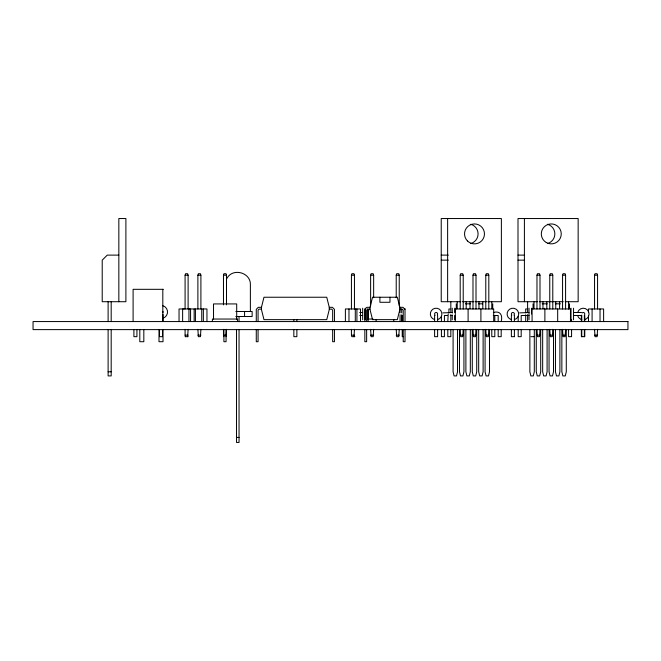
<?xml version="1.0" encoding="UTF-8"?>
<svg xmlns="http://www.w3.org/2000/svg" width="661" height="661" viewBox="0 0 661 661"><rect width="100%" height="100%" fill="white"/><g stroke="black" fill="none" stroke-linecap="round" stroke-linejoin="round"><path stroke-width="0.99" d="M261.45 307.324L263.97 297.243L326.749 297.243L329.269 307.324L329.269 309.571L326.749 319.643L263.97 319.643L261.45 309.571L261.45 307.324L258.286 307.324L256.278 309.34L256.278 321.56M370.02 307.324L372.54 297.243L397.327 297.243L399.847 307.324L399.847 309.571L397.327 319.643L372.54 319.643L370.02 309.571L370.02 307.324L366.855 307.324L364.839 309.34L364.839 321.56M185.088 308.968L185.088 275.207L185.543 273.704L187.658 273.704L188.112 275.207L188.112 308.968M197.887 308.968L197.887 275.207L198.333 273.704L200.448 273.704L200.903 275.207L200.903 308.968M187.658 336.672L188.112 329.327M200.903 329.327L200.448 336.672L198.333 336.672L197.887 329.327M223.476 304.87L223.476 275.207L223.93 273.704L226.045 273.704L226.5 275.207L226.5 304.87M226.045 336.672L226.5 329.327M351.429 308.968L351.429 275.207L351.883 273.704L353.999 273.704L354.453 275.207L354.453 308.968M370.623 305.894L370.623 275.207L371.077 273.704L373.192 273.704L373.647 275.207L373.647 297.714M353.999 336.672L354.453 329.327M373.647 329.327L373.192 336.672L371.077 336.672L370.623 329.327M396.22 297.714L396.22 275.207L396.666 273.704L398.79 273.704L399.236 275.207L399.236 305.894M399.236 329.327L398.79 336.672L396.666 336.672L396.22 329.327M460.196 308.968L460.196 275.207L460.651 273.704L462.766 273.704L463.221 275.207L463.221 308.968M472.987 308.968L472.987 275.207L473.441 273.704L475.556 273.704L476.011 275.207L476.011 308.968M463.221 329.327L462.766 336.672L460.651 336.672L460.196 329.327M485.785 308.968L485.785 275.207L486.24 273.704L488.355 273.704L488.81 275.207L488.81 308.968M476.011 329.327L475.556 336.672L473.441 336.672L472.987 329.327M488.81 329.327L488.355 336.672L486.24 336.672L485.785 329.327M536.972 308.968L536.972 275.207L537.426 273.704L539.541 273.704L539.996 275.207L539.996 308.968M549.762 308.968L549.762 275.207L550.216 273.704L552.332 273.704L552.786 275.207L552.786 308.968M539.996 329.327L539.541 336.672L537.426 336.672L536.972 329.327M562.561 308.968L562.561 275.207L563.015 273.704L565.13 273.704L565.585 275.207L565.585 308.968M552.786 329.327L552.332 336.672L550.216 336.672L549.762 329.327M565.585 329.327L565.13 336.672L563.015 336.672L562.561 329.327M594.553 308.968L594.553 275.207L595.007 273.704L597.123 273.704L597.569 275.207L597.569 308.968M597.569 329.327L597.123 336.672L595.007 336.672L594.553 329.327M448.199 313.992L447.803 321.486M226.872 278.488C232.581 267.49 250.932 272.406 250.379 284.784L250.379 311.48M442.92 312.893L452.24 312.504M519.686 312.893L529.007 312.504M118.84 255.113L107.256 255.113L102.215 260.145L102.215 301.713L125.896 301.713L125.896 218.535L118.84 218.535L118.84 301.713M441.226 255.113L448.332 255.113M518.001 255.113L524.09 255.113M441.226 260.145L448.332 260.145M518.001 260.145L524.09 260.145M185.088 275.207L188.112 275.207M197.887 275.207L200.903 275.207M223.476 275.207L226.5 275.207M351.429 275.207L354.453 275.207M370.623 275.207L373.647 275.207M396.22 275.207L399.236 275.207M460.196 275.207L463.221 275.207M472.987 275.207L476.011 275.207M485.785 275.207L488.81 275.207M536.972 275.207L539.996 275.207M549.762 275.207L552.786 275.207M562.561 275.207L565.585 275.207M594.553 275.207L597.569 275.207M163.325 289.32L133.101 289.32L133.101 321.56M460.808 301.713L441.226 301.713L441.226 218.535L501.377 218.535L501.377 301.713L487.793 301.713M462.56 301.713L474.003 301.713M475.499 301.713L486.446 301.713M537.343 301.713L518.001 301.713L518.001 218.535L578.152 218.535L578.152 301.713L565.213 301.713M539.335 301.713L563.222 301.713M465.385 303.829L470.45 303.829M478.556 303.829L482.613 303.829M542.152 303.829L547.225 303.829M555.331 303.829L560.396 303.829M329.269 307.324L332.433 307.324L334.449 309.34L334.449 321.56M399.847 307.324L403.003 307.324L405.019 309.34L405.019 321.56M404.276 308.968L405.284 308.968M449.967 308.968L448.91 308.968L448.91 312.843M526.743 308.968L525.685 308.968L525.685 312.843M261.45 309.117L259.079 309.117L258.071 310.125L258.071 321.56M329.269 309.117L331.648 309.117L332.657 310.125L332.657 321.56M370.02 309.117L367.64 309.117L366.632 310.125L366.632 321.56M399.847 309.117L402.219 309.117L403.227 310.125L403.227 321.56M235.845 311.48L252.138 311.48L252.138 316.52L235.845 316.52M359.7 312.488L362.666 312.488M493.337 312.504C500.195 310.439 502.922 315.239 501.187 321.486M573.541 312.504L581.449 312.504M359.774 315.512L362.666 315.512M447.414 315.504L444.432 315.512L444.415 321.626M450.306 315.504L452.24 315.504M493.263 315.504L498.179 315.512L498.187 321.626M529.007 315.504L521.198 315.512L521.19 321.626M573.541 315.504L581.35 315.512L581.366 321.626M372.961 319.04L368.458 319.04L368.458 309.637M185.088 329.327L185.088 335.16L188.112 335.16M197.887 335.16L200.903 335.16M223.476 329.327L223.476 335.16L226.5 335.16M351.429 329.327L351.429 335.16L354.453 335.16M370.623 335.16L373.647 335.16M396.22 335.16L399.236 335.16M460.196 335.16L463.221 335.16M472.987 335.16L476.011 335.16M485.785 335.16L488.81 335.16M536.972 335.16L539.996 335.16M549.762 335.16L552.786 335.16M562.561 335.16L565.585 335.16M594.553 335.16L597.569 335.16M185.088 336.672L188.112 336.672M354.858 336.672L351.834 336.672L351.429 335.16M403.532 336.672L402.227 336.672L402.227 329.649M514.398 336.672L511.374 336.672L511.391 329.616M530.973 336.672L533.997 336.672M108.115 371.788L111.188 371.788M236.522 437.425L239.042 437.425M223.476 335.16L223.93 336.672M185.088 335.16L185.543 336.672M603.617 321.56L603.617 308.968L588.505 308.968L588.505 311.868M600.031 308.968L600.031 321.56M592.091 308.968L592.091 321.56M588.505 315.743L588.505 321.56M584.778 315.512L584.778 321.56M584.762 329.616L584.778 336.672L581.366 336.672L581.366 329.649M584.365 315.413L584.365 321.486M584.365 329.583L584.365 336.672M581.754 315.132L581.763 321.568M581.754 329.616L581.763 336.672M573.541 308.208L573.541 319.792M571.575 319.461L571.575 321.486M571.575 329.583L571.575 336.672L568.559 336.672L568.559 329.649M571.021 308.208L571.021 319.792M570.468 321.56L570.468 308.968L532.08 308.968L532.08 321.56M569.518 303.829L569.518 308.704M568.559 301.713L568.559 308.654M568.501 308.208L568.501 308.984M566.287 329.756L566.287 371.788L565.279 375.911L562.866 375.911L561.858 371.788L561.858 329.756M559.892 329.756L559.892 371.788L558.884 375.911L556.463 375.911L555.455 371.788L555.455 329.756M559.586 301.713L559.586 308.654M557.677 308.968L557.677 321.56M555.761 301.713L555.761 308.654M553.497 329.756L553.497 371.788L552.489 375.911L550.068 375.911L549.06 371.788L549.06 329.756M547.093 329.756L547.093 371.788L546.085 375.911L543.673 375.911L542.664 371.788L542.664 329.756M546.796 301.713L546.845 308.984M544.879 308.968L544.879 321.56M544.325 308.208L544.325 308.984M542.962 301.713L542.962 308.654M540.698 329.756L540.698 371.788L539.69 375.911L537.269 375.911L536.261 371.788L536.261 329.756M534.303 329.756L534.303 371.788L533.295 375.911L530.874 375.911L529.866 371.788L529.866 329.756M533.997 301.713L533.997 308.654M533.039 303.829L533.039 308.968M531.527 308.208L531.527 314M529.007 308.208L529.007 319.792M527.602 301.713L527.602 312.628M527.602 314.611L527.602 321.56M525.685 314.776L525.685 321.56M524.404 218.535L524.404 301.713M521.19 329.649L521.19 336.672L518.191 336.672L518.191 329.583M518.191 316.429L518.191 321.486M514.398 315.512L514.39 321.568M514.39 329.616L514.39 336.672M511.374 315.512L511.391 321.568M501.187 329.583L501.187 336.672L498.187 336.672L498.187 329.649M494.8 315.413L494.8 321.486M494.8 329.583L494.8 336.672L491.784 336.672L491.784 329.649M493.693 321.56L493.693 308.968L455.305 308.968L455.305 321.56M492.742 303.829L492.742 308.968M491.784 301.713L491.784 308.654M489.512 329.756L489.512 371.788L488.504 375.911L486.091 375.911L485.083 371.788L485.083 329.756M483.117 329.756L483.117 371.788L482.109 375.911L479.688 375.911L478.68 371.788L478.68 329.756M482.811 301.713L482.811 308.654M480.902 308.968L480.902 321.56M478.985 301.713L478.985 308.654M476.721 329.756L476.721 371.788L475.713 375.911L473.293 375.911L472.285 371.788L472.285 329.756M470.318 329.756L470.318 371.788L469.31 375.911L466.897 375.911L465.889 371.788L465.889 329.756M470.021 301.713L470.021 308.654M468.104 308.968L468.104 321.56M466.187 301.713L466.187 308.654M463.923 329.756L463.923 371.788L462.915 375.911L460.494 375.911L459.486 371.788L459.486 329.756M457.528 329.756L457.528 371.788L456.52 375.911L454.099 375.911L453.091 371.788L453.091 329.756M457.222 301.713L457.222 308.654M456.264 303.829L456.264 308.968M454.751 308.208L454.751 312.504M454.751 315.504L454.751 319.792M452.24 308.208L452.24 313.083M452.24 314.917L452.24 319.792M450.827 301.713L450.827 312.628M450.827 314.611L450.827 321.626M450.827 329.649L450.827 336.672L447.803 336.672L447.803 329.583M447.629 218.535L447.629 301.713M444.415 329.649L444.415 336.672L441.416 336.672L441.416 329.583M441.416 316.429L441.416 321.486M437.615 315.528L437.615 321.568M437.623 329.616L437.615 336.672L434.608 336.672L434.616 329.616M434.616 315.504L434.608 321.56M405.019 329.616L405.019 341.712L403.227 341.712L403.227 329.616M402.227 315.611L402.227 321.626M401.698 308.968L401.698 312.843M401.698 314.776L401.698 321.56M400.079 308.968L400.079 312.843M400.079 314.776L400.079 321.56M393.758 319.618L393.758 321.56M389.973 297.243L389.973 302.284L379.893 302.284L379.893 297.243M376.109 319.618L376.109 321.56M368.169 318.652L368.169 321.56M367.706 308.984L367.706 319.792M366.632 329.616L366.632 341.712L364.839 341.712L364.839 329.616M365.186 308.208L365.186 319.792M362.666 308.208L362.666 319.792M360.501 321.56L360.501 308.968L345.389 308.968L345.389 321.56M356.915 308.968L356.915 321.56M355.296 308.968L355.296 321.56M348.975 308.968L348.975 321.56M334.449 329.616L334.449 341.712L332.657 341.712L332.657 329.616M296.863 319.536L296.872 321.56M296.863 329.616L296.872 336.672L293.848 336.672L293.848 329.616M293.848 319.544L293.864 321.568M258.071 329.616L258.071 341.712L256.278 341.712L256.278 329.616M244.57 311.48L244.57 316.52M239.042 316.52L239.042 321.684M239.042 329.839L239.042 442.465L236.522 442.465L236.522 329.839M237.58 321.56L237.58 319.04L212.388 319.04L212.388 321.56M236.696 319.04L236.696 303.928L213.52 303.928L213.52 319.04M236.522 316.52L236.522 319.594M226.07 329.616L226.07 341.712L223.905 341.712L223.905 329.616M206.951 321.56L206.951 308.968L179.04 308.968L179.04 321.56M203.365 308.968L203.365 321.56M201.745 308.968L201.745 321.56M195.425 308.968L195.425 321.56M194.152 308.968L194.152 321.56M190.566 308.968L190.566 321.56M188.955 308.968L188.955 321.56M182.626 308.968L182.626 321.56M163.019 314.504L163.019 321.56M163.019 329.608L163.019 341.712L158.995 341.712L158.995 329.608M162.813 289.32L162.813 321.56M162.515 329.616L162.515 336.672L159.499 336.672L159.499 329.616M143.825 329.608L143.825 341.712L139.802 341.712L139.802 329.608M136.926 329.616L136.926 336.672L133.902 336.672L133.902 329.616M111.188 301.713L111.188 321.56M111.188 329.756L111.188 375.911L108.115 375.911L108.115 329.756M108.115 301.713L108.115 321.56M577.673 312.504A5.792 5.792 0 0 1 587.365 309.902A5.792 5.792 0 0 1 584.762 319.594M581.763 319.594A5.792 5.792 0 0 1 577.673 315.504M582.167 312.959A1.512 1.512 0 0 1 584.597 314.727M511.391 319.594A5.792 5.792 0 0 1 508.144 310.678A5.792 5.792 0 0 1 517.637 310.678A5.792 5.792 0 0 1 514.39 319.594M511.845 315.099A1.512 1.512 0 0 1 511.796 312.959A1.512 1.512 0 0 1 513.928 312.909A1.512 1.512 0 0 1 513.985 315.041M434.616 319.594A5.792 5.792 0 0 1 431.369 310.678A5.792 5.792 0 0 1 440.862 310.678A5.792 5.792 0 0 1 437.615 319.594M435.202 315.206A1.512 1.512 0 0 1 434.913 313.083A1.512 1.512 0 0 1 437.028 312.802A1.512 1.512 0 0 1 437.318 314.917M183.7 308.984A5.792 5.792 0 0 1 185.097 308.406M188.096 308.406A5.792 5.792 0 0 1 189.492 308.984M547.457 224.269A9.973 9.973 0 0 1 547.457 243.537M470.69 224.269A9.973 9.973 0 0 1 470.69 243.537M162.705 305.663A6.552 6.552 0 0 1 162.705 318.313M162.953 311.463A2.016 2.016 0 0 1 162.953 312.504M627.95 321.56L33.05 321.56L33.05 329.616L627.95 329.616L627.95 321.56M546.292 242.537A9.973 9.973 0 0 0 561.255 233.903A9.973 9.973 0 0 0 546.292 225.261A9.973 9.973 0 0 0 546.292 242.537M467.451 240.959A9.973 9.973 0 0 0 484.133 236.481A9.973 9.973 0 0 0 471.921 224.269A9.973 9.973 0 0 0 467.451 240.959"/></g></svg>
